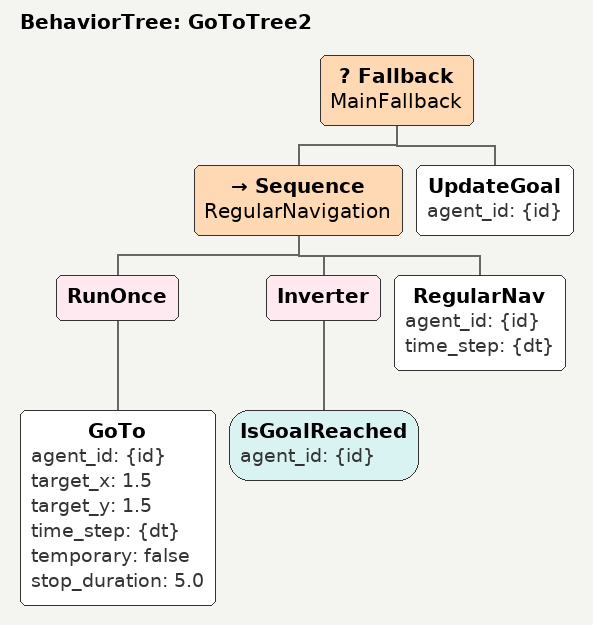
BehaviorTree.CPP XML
<?xml version="1.0" encoding="UTF-8"?>
<root main_tree_to_execute="GoToTree2" BTCPP_format="4">

  <BehaviorTree ID="GoToTree2">
    <Fallback name="MainFallback">
      <Sequence name="RegularNavigation">
        <RunOnce>
          <GoTo agent_id="{id}" target_x="1.5" target_y="1.5"
                time_step="{dt}" temporary="false" stop_duration="5.0" />
        </RunOnce>
        <Inverter>
          <IsGoalReached agent_id="{id}" />
        </Inverter>
        <RegularNav agent_id="{id}" time_step="{dt}" />
      </Sequence>
      <UpdateGoal agent_id="{id}" />
    </Fallback>
  </BehaviorTree>
</root>
